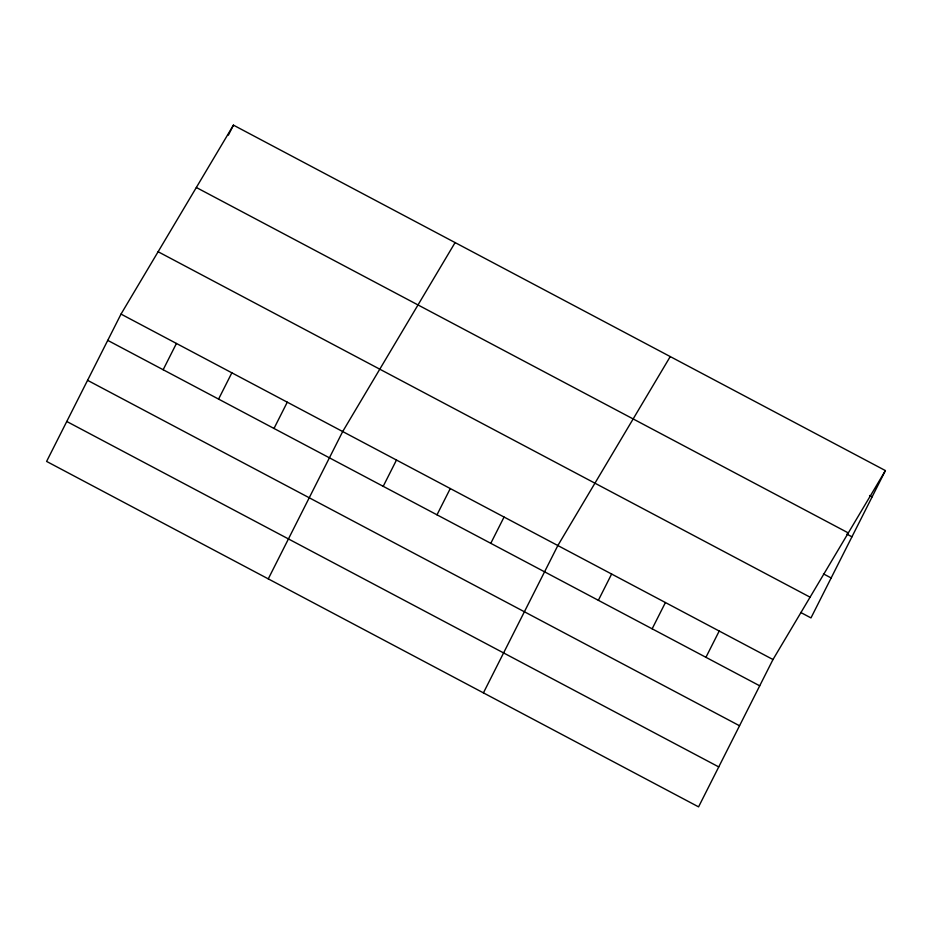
<?xml version="1.0" encoding="UTF-8"?>
<svg xmlns="http://www.w3.org/2000/svg" width="932" height="932" viewBox="0 0 932 932"><rect width="100%" height="100%" fill="white"/><g stroke="black" fill="none" stroke-linecap="round" stroke-linejoin="round"><path stroke-width="1.4" d="M121.02 314.096L46.6 461.422L698.569 806.867L772.989 659.53L885.4 470.578L233.431 125.133L121.02 314.096L772.989 659.53M228.375 135.152L233.431 125.133M163.158 369.736L176.439 343.454M218.577 399.106L231.858 372.812M273.996 428.464L287.277 402.181M268.265 578.877L342.696 431.539L455.096 242.588M383.203 486.329L396.484 460.035M436.992 514.825L450.273 488.543M490.78 543.321L504.061 517.039M483.417 692.872L557.849 545.535L670.248 356.583M598.356 600.324L611.637 574.03M652.144 628.82L665.425 602.538M705.932 657.316L719.213 631.034M885.4 470.578L810.98 617.904L800.728 612.475M869.556 495.498L872.119 496.861M196.337 187.495L848.306 532.929M846.827 534.094L851.941 536.809M823.469 573.891L831.158 577.957M158.114 251.733L810.083 597.179M107.751 340.378L759.72 685.812M87.573 380.326L739.542 725.76M66.778 421.485L718.747 766.919"/></g></svg>
